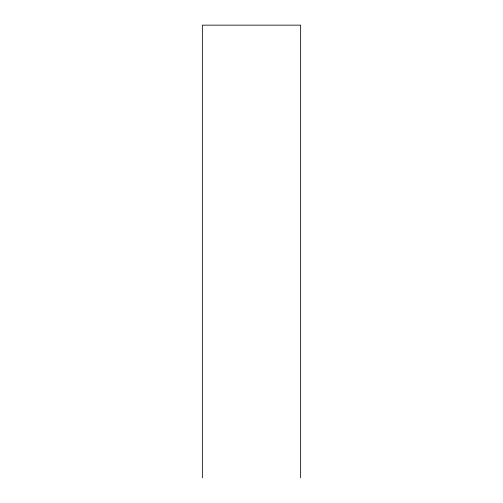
<?xml version="1.0" encoding="UTF-8"?>
<svg xmlns="http://www.w3.org/2000/svg" width="503" height="503" viewBox="0 0 503 503"><rect width="100%" height="100%" fill="white"/><g stroke="black" fill="none" stroke-linecap="round" stroke-linejoin="round"><path stroke-width="0.75" d="M300.643 477.85L300.643 25.15L202.357 25.15L202.357 477.85"/></g></svg>
